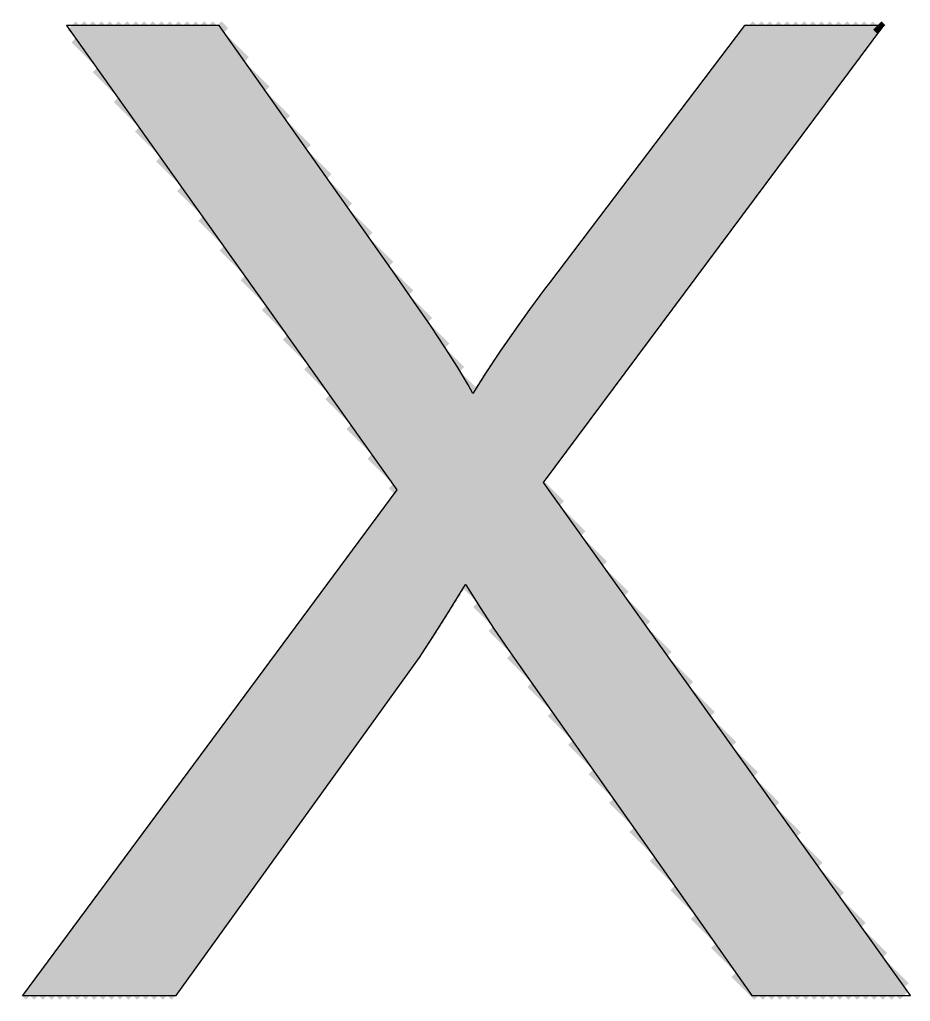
# Model space of a CAD drawing. Extents: x -8 to 88.6, y -9.6 to 57.7.
# Drawn here: x 38.616 to 42.465, y 5.137 to 9.378 of the extents above; entities that cross this region are included whole.
import ezdxf

# ---------------------------------------------------------------- set-up
doc = ezdxf.new("R2010")
doc.units = 0
doc.layers.add('BG_SILKSCREEN_TOP', color=1, linetype='CONTINUOUS')

msp = doc.modelspace()

# ---------------------------------------------------------------- linework, layer by layer
at = {"layer": 'BG_SILKSCREEN_TOP', "const_width": 0.0508}
for points in [[(41.043098, 7.149338), (38.839902, 9.352788)], [(40.950134, 7.279386), (38.876986, 9.352788)], [(40.883586, 7.383018), (38.913816, 9.352788)], [(40.899334, 7.404354), (38.9509, 9.352788)], [(40.57015, 7.770368), (38.987984, 9.352788)], [(40.518334, 7.859522), (39.025068, 9.352788)], [(40.454072, 7.960868), (39.062152, 9.352788)], [(40.38092, 8.071104), (39.099236, 9.352788)], [(40.298624, 8.19023), (39.136066, 9.352788)], [(40.212264, 8.313674), (39.17315, 9.352788)], [(40.12311, 8.439912), (39.210234, 9.352788)], [(40.033956, 8.56615), (39.247318, 9.352788)], [(39.944802, 8.692388), (39.284402, 9.352788)], [(39.855648, 8.818626), (39.321232, 9.352788)], [(39.76624, 8.94461), (39.358316, 9.352788)], [(39.677086, 9.070848), (39.3954, 9.352788)], [(39.587932, 9.197086), (39.432484, 9.352788)], [(39.498778, 9.323324), (39.469568, 9.352788)], [(42.101008, 9.017508), (41.765982, 9.352788)], [(42.116756, 9.038844), (41.803066, 9.352788)], [(42.132504, 9.06018), (41.839896, 9.352788)], [(42.148506, 9.081262), (41.87698, 9.352788)], [(42.164254, 9.102598), (41.914064, 9.352788)], [(42.180002, 9.12368), (41.951148, 9.352788)], [(42.19575, 9.145016), (41.988232, 9.352788)], [(42.211752, 9.166098), (42.025316, 9.352788)], [(42.2275, 9.187434), (42.062146, 9.352788)], [(42.243248, 9.20877), (42.09923, 9.352788)], [(42.258996, 9.229852), (42.136314, 9.352788)], [(42.274998, 9.251188), (42.173398, 9.352788)], [(42.290746, 9.27227), (42.210482, 9.352788)], [(42.306494, 9.293606), (42.247312, 9.352788)], [(42.322242, 9.314688), (42.284396, 9.352788)], [(42.338244, 9.336024), (42.32148, 9.352788)], [(42.069258, 8.97509), (41.723564, 9.321038)], [(42.08526, 8.996426), (41.739566, 9.341866)], [(41.136316, 7.01929), (38.857682, 9.29767)], [(42.037762, 8.932672), (41.69156, 9.278874)], [(42.05351, 8.954008), (41.707562, 9.299956)], [(42.006012, 8.890254), (41.65981, 9.23671)], [(42.022014, 8.911336), (41.675812, 9.257792)], [(41.974516, 8.847836), (41.627806, 9.194546)], [(41.990264, 8.868918), (41.643808, 9.215628)], [(41.22928, 6.888988), (38.949122, 9.1694)], [(41.942766, 8.805418), (41.595802, 9.152382)], [(41.958768, 8.8265), (41.611804, 9.173464)], [(41.91127, 8.762746), (41.564052, 9.110218)], [(41.927018, 8.784082), (41.580054, 9.1313)], [(41.87952, 8.720328), (41.532048, 9.068054)], [(41.895522, 8.741664), (41.54805, 9.089136)], [(41.322498, 6.75894), (39.040562, 9.040876)], [(41.848024, 8.67791), (41.500044, 9.02589)], [(41.863772, 8.699246), (41.516046, 9.046972)], [(41.816528, 8.635492), (41.468294, 8.983726)], [(41.832276, 8.656828), (41.484042, 9.004808)], [(41.784778, 8.593074), (41.43629, 8.941562)], [(41.800526, 8.614156), (41.452292, 8.962644)], [(41.415462, 6.628892), (39.131748, 8.912606)], [(41.753282, 8.550656), (41.404286, 8.899398)], [(41.76903, 8.571738), (41.420288, 8.92048)], [(41.721532, 8.508238), (41.372282, 8.857234)], [(41.73728, 8.52932), (41.388284, 8.878316)], [(41.690036, 8.465566), (41.340532, 8.81507)], [(41.705784, 8.486902), (41.356534, 8.836152)], [(41.508426, 6.498844), (39.223188, 8.784082)], [(41.658286, 8.423148), (41.308528, 8.772906)], [(41.674034, 8.444484), (41.32453, 8.793988)], [(41.62679, 8.38073), (41.276524, 8.730742)], [(41.642538, 8.402066), (41.292526, 8.751824)], [(41.59504, 8.338312), (41.244774, 8.688578)], [(41.610788, 8.359394), (41.260776, 8.70966)], [(41.601644, 6.368542), (39.314628, 8.655558)], [(41.563544, 8.295894), (41.21277, 8.646414)], [(41.579292, 8.316976), (41.228772, 8.667496)], [(41.531794, 8.253476), (41.180766, 8.60425)], [(41.547542, 8.274558), (41.196768, 8.625332)], [(41.500298, 8.210804), (41.149016, 8.562086)], [(41.516046, 8.23214), (41.164764, 8.583168)], [(41.694608, 6.238494), (39.406068, 8.527288)], [(41.468548, 8.168386), (41.117012, 8.520176)], [(41.484296, 8.189722), (41.133014, 8.541258)], [(41.437052, 8.125968), (41.085008, 8.478012)], [(41.4528, 8.147304), (41.10101, 8.499094)], [(41.405302, 8.08355), (41.053004, 8.435848)], [(41.42105, 8.104886), (41.069006, 8.45693)], [(41.787826, 6.108446), (39.497508, 8.398764)], [(41.357804, 8.019796), (41.005252, 8.372602)], [(41.373806, 8.041132), (41.021254, 8.393684)], [(41.389554, 8.062214), (41.037256, 8.414766)], [(41.326308, 7.977378), (40.973248, 8.330438)], [(41.342056, 7.998714), (40.98925, 8.35152)], [(41.294558, 7.93496), (40.941498, 8.288274)], [(41.31056, 7.956296), (40.957246, 8.309356)], [(41.88079, 5.978398), (39.588694, 8.27024)], [(41.263062, 7.892542), (40.909494, 8.24611)], [(41.27881, 7.913624), (40.925496, 8.267192)], [(41.231312, 7.850124), (40.877236, 8.2042)], [(41.247314, 7.871206), (40.893238, 8.225282)], [(41.199816, 7.807452), (40.84574, 8.161782)], [(41.215564, 7.828788), (40.861488, 8.182864)], [(41.974008, 5.848096), (39.680134, 8.14197)], [(41.168066, 7.765034), (40.814244, 8.11911)], [(41.184068, 7.78637), (40.829992, 8.140446)], [(41.13657, 7.722616), (40.783256, 8.07593)], [(41.152318, 7.743952), (40.79875, 8.09752)], [(41.120822, 7.701534), (40.767762, 8.054594)], [(42.066972, 5.718048), (39.771574, 8.013446)], [(41.089072, 7.658862), (40.737028, 8.010906)], [(41.10482, 7.680198), (40.752268, 8.033004)], [(41.057576, 7.616444), (40.707056, 7.966964)], [(41.073324, 7.63778), (40.722042, 7.989062)], [(41.025826, 7.574026), (40.677084, 7.922768)], [(41.041574, 7.595362), (40.691816, 7.94512)], [(42.159936, 5.588), (39.863014, 7.885176)], [(40.99433, 7.531608), (40.647366, 7.878318)], [(41.010078, 7.552944), (40.662352, 7.90067)], [(40.96258, 7.48919), (40.618156, 7.833614)], [(40.978328, 7.510272), (40.632634, 7.85622)], [(40.931084, 7.446772), (40.589708, 7.787894)], [(40.946832, 7.467854), (40.603932, 7.810754)], [(42.253154, 5.457952), (39.954454, 7.756652)], [(40.915336, 7.425436), (40.575484, 7.765288)], [(42.346118, 5.32765), (40.045894, 7.628128)], [(42.439336, 5.197602), (40.13708, 7.499858)], [(42.437812, 5.162296), (40.22852, 7.371334)], [(42.400728, 5.162296), (40.2336, 7.32917)], [(42.32656, 5.162296), (40.202104, 7.286752)], [(42.363644, 5.162296), (40.217852, 7.308088)], [(40.517826, 6.896862), (40.170608, 7.24408)], [(40.531796, 6.919722), (40.186356, 7.265416)], [(40.489632, 6.851142), (40.139112, 7.201662)], [(40.503602, 6.874002), (40.15486, 7.222998)], [(40.461184, 6.805422), (40.107362, 7.15899)], [(40.475408, 6.828282), (40.123364, 7.180326)], [(40.432482, 6.759956), (40.075866, 7.116572)], [(40.44696, 6.782562), (40.091614, 7.137908)], [(40.40378, 6.714744), (40.04437, 7.0739)], [(40.418258, 6.73735), (40.060118, 7.095236)], [(40.37457, 6.669786), (40.012874, 7.031482)], [(40.389048, 6.692138), (40.028622, 7.052818)], [(40.344852, 6.625336), (39.981378, 6.98881)], [(40.359838, 6.647434), (39.997126, 7.010146)], [(40.313864, 6.582156), (39.949882, 6.946392)], [(40.329358, 6.603746), (39.96563, 6.967728)], [(40.282876, 6.53923), (39.918386, 6.90372)], [(40.29837, 6.560566), (39.934134, 6.925056)], [(40.251888, 6.49605), (39.886636, 6.861302)], [(40.267382, 6.51764), (39.902384, 6.882638)], [(42.289476, 5.162296), (40.59301, 6.858508)], [(40.2209, 6.45287), (39.85514, 6.81863)], [(40.236394, 6.47446), (39.870888, 6.839966)], [(40.189912, 6.409944), (39.823644, 6.776212)], [(40.205406, 6.431534), (39.839392, 6.797548)], [(40.158924, 6.366764), (39.792148, 6.73354)], [(40.174418, 6.388354), (39.807896, 6.754876)], [(42.252392, 5.162296), (40.659558, 6.75513)], [(40.127936, 6.323838), (39.760652, 6.691122)], [(40.14343, 6.345174), (39.7764, 6.712458)], [(40.096948, 6.280658), (39.729156, 6.64845)], [(40.112442, 6.302248), (39.744904, 6.669786)], [(42.215562, 5.162296), (40.739568, 6.638036)], [(40.06596, 6.237478), (39.697406, 6.606032)], [(40.081454, 6.259068), (39.713154, 6.627368)], [(40.034972, 6.194552), (39.66591, 6.56336)], [(40.050466, 6.216142), (39.681658, 6.584696)], [(40.003984, 6.151372), (39.634414, 6.520942)], [(40.019478, 6.172962), (39.650162, 6.542278)], [(42.178478, 5.162296), (40.82796, 6.512814)], [(39.972996, 6.108446), (39.602918, 6.47827)], [(39.98849, 6.129782), (39.618666, 6.499606)], [(39.942008, 6.065266), (39.571422, 6.435852)], [(39.957502, 6.086856), (39.58717, 6.457188)], [(39.91102, 6.022086), (39.539926, 6.39318)], [(39.926514, 6.043676), (39.555674, 6.414516)], [(42.141394, 5.162296), (40.916098, 6.387592)], [(39.880032, 5.97916), (39.508176, 6.350762)], [(39.895526, 6.00075), (39.524178, 6.372098)], [(39.849044, 5.93598), (39.47668, 6.308344)], [(39.864538, 5.95757), (39.492428, 6.329426)], [(39.818056, 5.893054), (39.445184, 6.265672)], [(39.83355, 5.91439), (39.460932, 6.287008)], [(42.10431, 5.162296), (41.004236, 6.262116)], [(39.787068, 5.849874), (39.413688, 6.223254)], [(39.802562, 5.871464), (39.429436, 6.244336)], [(39.75608, 5.806694), (39.382192, 6.180582)], [(39.771574, 5.828284), (39.39794, 6.201918)], [(39.724838, 5.763768), (39.350696, 6.138164)], [(39.740586, 5.785358), (39.366444, 6.159246)], [(42.067226, 5.162296), (41.092628, 6.136894)], [(39.69385, 5.720588), (39.3192, 6.095492)], [(39.709344, 5.742178), (39.334948, 6.116828)], [(39.662862, 5.677662), (39.28745, 6.053074)], [(39.678356, 5.698998), (39.303198, 6.074156)], [(39.631874, 5.634482), (39.255954, 6.010402)], [(39.647368, 5.656072), (39.271702, 6.031738)], [(42.030396, 5.162296), (41.180766, 6.011672)], [(39.600886, 5.591302), (39.224458, 5.967984)], [(39.61638, 5.612892), (39.240206, 5.989066)], [(39.569898, 5.548376), (39.192962, 5.925312)], [(39.585392, 5.569966), (39.20871, 5.946648)], [(39.53891, 5.505196), (39.161466, 5.882894)], [(39.554404, 5.526786), (39.177214, 5.903976)], [(41.993312, 5.162296), (41.269158, 5.88645)], [(39.507922, 5.46227), (39.12997, 5.840222)], [(39.523416, 5.483606), (39.145718, 5.861558)], [(39.476934, 5.41909), (39.09822, 5.797804)], [(39.492428, 5.44068), (39.114222, 5.818886)], [(39.445946, 5.37591), (39.066724, 5.755132)], [(39.46144, 5.3975), (39.082472, 5.776468)], [(41.956228, 5.162296), (41.357296, 5.761228)], [(39.414958, 5.332984), (39.035228, 5.712714)], [(39.430452, 5.354574), (39.050976, 5.733796)], [(39.38397, 5.289804), (39.003732, 5.670042)], [(39.399464, 5.311394), (39.01948, 5.691378)], [(39.352982, 5.246878), (38.972236, 5.627624)], [(39.368476, 5.268214), (38.987984, 5.648706)], [(41.919144, 5.162296), (41.445434, 5.635752)], [(39.321994, 5.203698), (38.94074, 5.584952)], [(39.337488, 5.225288), (38.956488, 5.606288)], [(39.289482, 5.162296), (38.909244, 5.542534)], [(39.3065, 5.182108), (38.924992, 5.563616)], [(39.215314, 5.162296), (38.877494, 5.499862)], [(39.252398, 5.162296), (38.893242, 5.521198)], [(41.88206, 5.162296), (41.533826, 5.51053)], [(39.141146, 5.162296), (38.845998, 5.457444)], [(39.17823, 5.162296), (38.861746, 5.478526)], [(39.067232, 5.162296), (38.814502, 5.414772)], [(39.104316, 5.162296), (38.83025, 5.436108)], [(38.993064, 5.162296), (38.783006, 5.372354)], [(39.030148, 5.162296), (38.798754, 5.393436)], [(41.844976, 5.162296), (41.621964, 5.385308)], [(38.918896, 5.162296), (38.75151, 5.329682)], [(38.95598, 5.162296), (38.767258, 5.351018)], [(38.844982, 5.162296), (38.720014, 5.287264)], [(38.882066, 5.162296), (38.735762, 5.308346)], [(38.770814, 5.162296), (38.688264, 5.244592)], [(38.807898, 5.162296), (38.704266, 5.265928)], [(41.808146, 5.162296), (41.710102, 5.260086)], [(38.6969, 5.162296), (38.656768, 5.202174)], [(38.73373, 5.162296), (38.672516, 5.223256)], [(38.659816, 5.162296), (38.64102, 5.180838)]]:
    msp.add_lwpolyline(points, dxfattribs=at)
at = {"layer": 'BG_SILKSCREEN_TOP'}
msp.add_lwpolyline([(38.627304, 5.162296), (39.292022, 5.162296), (40.343328, 6.62305), (40.35679, 6.642862), (40.404542, 6.71576), (40.466518, 6.81355), (40.542718, 6.937502), (40.543734, 6.93674), (40.60571, 6.838696), (40.665908, 6.745224), (40.726106, 6.65734), (41.77919, 5.162296), (42.464736, 5.162296), (40.879776, 7.377938), (42.350436, 9.352788), (41.747694, 9.352788), (40.905684, 8.241284), (40.888666, 8.219694), (40.818562, 8.12546), (40.752268, 8.03275), (40.689276, 7.941056), (40.62984, 7.852156), (40.574214, 7.763256), (40.55364, 7.800086), (40.508682, 7.875524), (40.453818, 7.960868), (40.39108, 8.056118), (40.318182, 8.16229), (40.23741, 8.278114), (39.478204, 9.352788), (38.818566, 9.352788), (40.2463, 7.346442)], close=True, dxfattribs=at)

doc.saveas('drawing.dxf')
